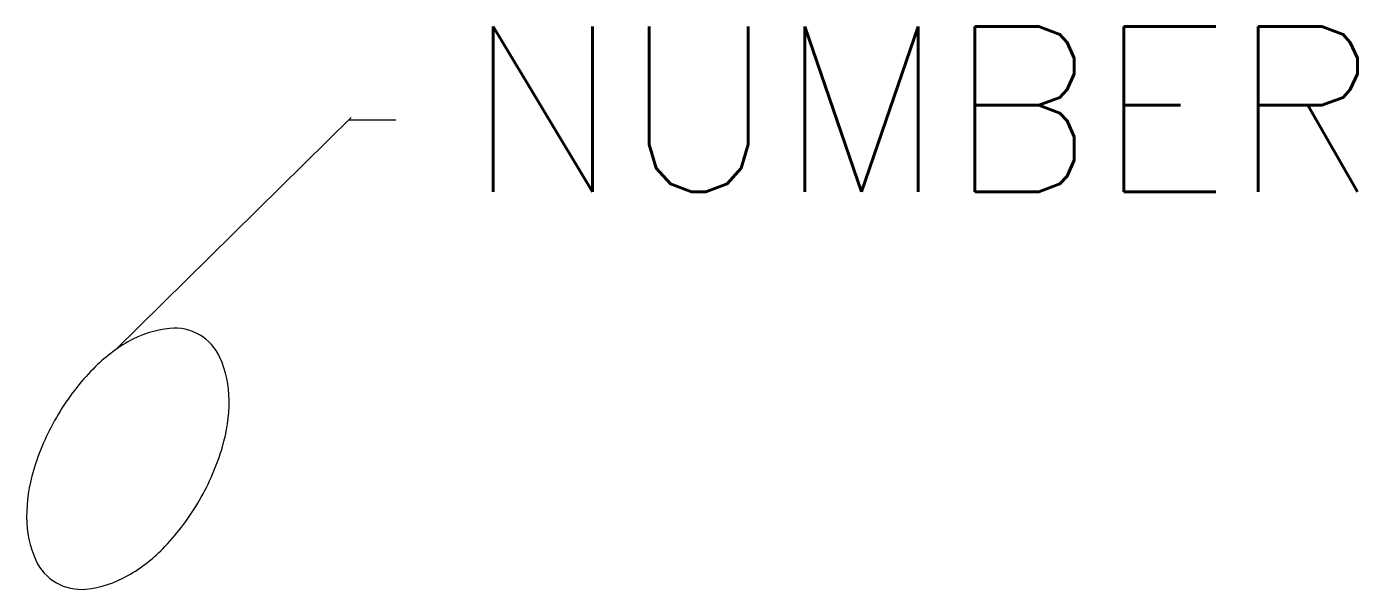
# Model space of a CAD drawing. Extents: x -0.14 to 0.87, y -0.08 to 0.34.
import ezdxf

# ---------------------------------------------------------------- set-up
doc = ezdxf.new("R2010")
doc.units = 0
doc.header["$MEASUREMENT"] = 0
doc.layers.add('EEDATA', color=4, linetype='CONTINUOUS')
doc.styles.add('ROMANS', font='romans', dxfattribs={"height": 12})

msp = doc.modelspace()

# ---------------------------------------------------------------- linework, layer by layer
at = {"layer": 'EEDATA'}
for p, q in [((-0.0708, 0.0999), (0.1075, 0.2759)), ((0.1057, 0.2741), (0.1413, 0.2741))]:
    msp.add_line(p, q, dxfattribs=at)
msp.add_lwpolyline([(-0.1155, 0.0488, 0.058752), (-0.1329, 0.0086, 0.072341), (-0.138, -0.0267, 0.106617), (-0.131, -0.0593, 0.156851), (-0.1155, -0.0763, 0.156851), (-0.0931, -0.0811, 0.106617), (-0.0614, -0.0709, 0.072341), (-0.0334, -0.0489, 0.058752), (-0.0072, -0.0138, 0.058752), (0.0101, 0.0265, 0.072341), (0.0152, 0.0618, 0.106617), (0.0082, 0.0943, 0.156851), (-0.0072, 0.1114, 0.156851), (-0.0296, 0.1162, 0.106617), (-0.0614, 0.106, 0.072341), (-0.0893, 0.0839, 0.058752)], format="xyb", close=True, dxfattribs=at)

# ---------------------------------------------------------------- texts
at = {"layer": 'EEDATA', "style": 'ROMANS'}
msp.add_attdef('NUMBER', (0.1936, 0.2197), '', height=0.125, dxfattribs=at)

doc.saveas('drawing.dxf')
